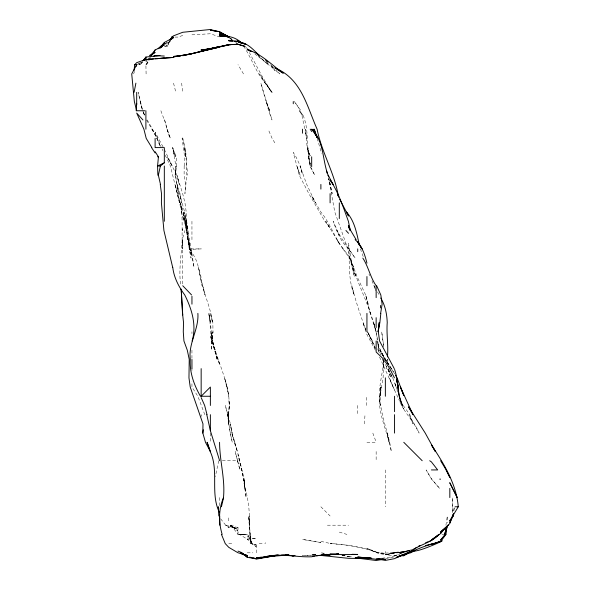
<?xml version="1.0" encoding="UTF-8"?>
<svg xmlns="http://www.w3.org/2000/svg" width="590" height="590" viewBox="0 0 590 590"><rect width="100%" height="100%" fill="white"/><g stroke="black" fill="none" stroke-linecap="round" stroke-linejoin="round"><path stroke-width="0.44" stroke-dasharray="2.95 2.21" d="M366.692 405.47L366.707 396.259M383.965 359.421L383.08 377.843L379.982 396.259L381.199 387.047C376.988 409.158 388.441 429.977 391.332 451.52L387.092 433.097L389.142 442.308C385.277 427.086 378.426 412.322 379.385 396.259L380.255 405.47C377.217 390.27 382.512 375.321 383.913 360.261L383.065 368.632L384.031 359.421M364.406 423.886L365.004 414.682M256.414 552.823L256.414 546.746L251.473 543.619L249.998 534.407L248.545 515.985L251.156 543.619L249.998 534.407L249.164 515.985L249.275 525.196L249.496 515.985L248.781 506.781L247.417 497.569L243.382 479.146L244.953 488.358L244.054 479.146L244.798 488.358L244.297 479.146L237.999 454.654L243.582 479.146L246.111 497.569C243.936 478.851 240.573 460.141 234.378 442.308L237.409 451.52L232.143 433.097L230.152 423.886L232.077 433.097L230.41 423.886L225.328 405.47L228.787 419.276L227.526 414.682L228.787 421.319L228.205 414.682L228.787 422.374C227.467 414.858 230.299 407.395 228.787 399.917C230.306 407.904 227.275 415.854 228.787 423.886L227.563 414.682L230.211 433.097L232.261 442.308L228.514 423.886L228.389 414.682L229.385 405.47L228.787 396.001C225.992 376.914 217.201 359.598 212.555 340.998L215.188 350.209C210.394 338.365 211.899 325.503 208.624 313.371L210.372 322.582L208.985 313.371C210.696 322.546 209.612 332 212.422 340.998L211.072 331.794L212.061 340.998L212.975 331.794L212.865 322.582L210.372 313.371L212.503 322.582C211.146 309.883 205.563 298.156 202.695 285.744L204.855 294.956C203.646 285.508 199.155 276.894 198.646 267.322L200.925 276.533L202.127 285.744C199.221 274.579 199.391 262.417 191.949 252.896C186.794 239.975 186.197 225.638 183.328 212.068L189.973 248.906L188.571 239.695L189.279 248.906L188.689 239.695L189.191 248.906L191.057 258.11C187.922 242.844 189.626 226.921 183.992 212.068L188.313 230.483M386.915 361.935L387.21 359.421L387.549 362.769M386.959 361.935L387.269 359.421M453.843 510.962L454.359 506.781L453.386 512.636M445.929 525.196L447.309 515.985L447.714 522.681M218.713 460.731L215.343 476.639M182.745 237.844L184.935 230.483M146.099 73.92L145.9 64.708L146.571 64.708L148.37 58.845M133.635 73.92L134.468 71.405M228.787 413.693L228.382 414.682L228.514 423.886M164.322 46.285L167.236 46.285L169.868 40.916M167.236 46.285L170.267 40.916M146.571 64.708L151.328 56.264M145.9 64.708L150.295 57.798M169.352 41.33L165.761 46.285L170.761 40.371M142.529 61.972L140.273 64.708L142.323 61.92L138.834 64.708L141.961 64.708M147.072 60.254L145.9 61.448L147.434 60.453M147.662 59.664L150 57.282M138.834 64.708L140.767 62.842M165.03 44.11L167.862 41.765M165.03 44.147L169.986 40.319M138.997 63.329L136.696 64.708L140.531 62.547M394.562 555.824L402.749 552.823L394.562 555.824L385.358 554.674L393.913 552.823L403.774 552.823M182.745 35.437L178.165 37.082L173.534 37.082M409.637 550.308L403.774 551.901L409.637 550.337M412.145 549.644L403.774 551.591L409.637 550.831L394.562 552.505L385.358 554.873L394.562 552.823L403.774 551.849L385.358 554.659L394.562 552.889L406.281 551.93L394.562 552.535L403.774 552.137C394.769 551.451 385.956 554.202 376.951 552.823L385.358 553.391L376.147 552.218L366.936 548.973L348.513 545.293L330.098 543.449L320.886 541.332M393.913 552.823C384.673 556.931 375.196 552.365 366.936 548.191L378.109 552.823C362.791 546.9 346.382 544.747 330.098 543.449L331.528 543.619M385.358 558.988L394.562 557.056M382.01 558.31L394.562 556.473M247.21 539.179L256.414 538.257L247.21 539.179L239.584 534.407L247.21 534.828L247.21 537.143M191.949 34.825L210.372 33.763L219.576 36.897M220.682 518.831L225.675 525.196L228.787 527.652L237.999 527.394L237.999 534.407L244.747 534.407M376.147 558.273L385.358 558.133M366.936 442.308L376.147 442.308M222.342 460.731L237.999 460.731M233.316 525.196L228.787 525.196L228.787 527.652M327.406 525.196L348.513 525.196M237.999 527.394L228.787 526.066L237.999 529.547L230.262 525.196L237.999 531.118L231.192 525.196L237.969 534.407L247.21 534.407M441.991 534.407L444.182 534.407M228.787 543.619L232.733 543.619M250.337 543.619L252.1 543.619L256.414 546.746M259.157 543.619L264.431 543.619M247.21 552.823L252.904 552.823M394.562 555.743L396.406 555.743M315.362 554.777L302.464 555.699L315.362 554.91L311.675 554.851L315.864 555.116M247.21 534.828L239.422 534.407L237.999 532.033M350.187 556.99L342.657 555.323L344.331 555.566M348.513 556.237L351.861 556.886M341.817 555.271L348.513 556.621L342.657 555.301M256.414 545.986L256.414 545.013L251.045 543.619L247.21 538.862M339.309 532.121L346.891 534.407M225.675 525.196L228.787 526.162L225.837 525.196M256.414 545.013L251.93 543.619L247.822 534.407L251.473 543.619L249.673 534.407L252.1 543.619M254.88 53.897L274.837 69.753M229.495 37.804L232.335 39.958M235.875 42.657L237.999 44.279M232.335 39.847L228.787 37.082L231.42 39.567M235.875 42.613L237.291 43.726M275.537 70.35L279.726 73.92L276.061 70.077M257.978 55.497L268.48 64.708L258.619 56.087M272.433 66.456L274.239 68.211M320.886 506.781L330.098 515.985M230.712 38.321L231.929 39.567M403.213 405.47L409.888 414.682L412.985 423.886L409.025 414.682L419.114 433.097C415.154 422.772 406.458 415.426 401.864 405.47L403.774 409.04L401.576 405.47M343.004 248.906C334.552 237.291 330.142 223.227 320.931 212.068L311.675 196.035L315.407 202.857L306.734 184.434L300.045 166.019L302.464 174.19L300.317 166.019L295.951 156.807L293.26 152.449L296.866 166.019L300.096 175.223L296.954 166.019L299.248 175.223L308.88 193.645L324.839 221.272L330.098 228.227L325.776 221.272L339.309 243.596L350.283 258.11L357.038 276.533L365.638 294.956L370.277 313.371L376.147 331.794L373.684 322.582L376.044 331.794L377.253 340.142M245.204 46.285L246.709 48.225M272.226 92.335L265.249 83.131C255.787 72.105 251.628 58.13 243.677 46.285M270.611 64.708L274.837 70.498L270.626 64.708M342.945 248.906L349.553 258.11L353.499 267.322L349.663 258.11L355.858 276.533L352.709 267.322C362.076 294.624 377.017 320.842 378.706 350.209L377.379 340.998M300.399 110.05L294.388 101.546L300.192 110.05M394.562 373.618C388.117 363.396 380.587 353.58 377.113 341.839M391.354 368.632L385.358 359.251L380.439 350.209L376.804 340.998M265.249 83.131L259.659 73.92L265.625 83.706L271.975 92.335L265.625 83.131L271.548 92.335L260.795 73.92L249.378 52.554M391.812 369.362L394.562 373.758M385.358 364.487L392.475 377.843L387.851 368.632L390.639 377.843L388.139 368.632M274.837 142.832L272.108 138.385L268.133 129.173M146.497 119.969L155.111 134.719L160.841 147.596M243.508 73.92L237.999 64.708M147.22 119.969L155.111 133.709L160.517 146.763M377.489 291.873L379.274 294.956M382.423 359.421L384.097 362.319M375.388 350.209L366.936 334.537L362.931 322.582L365.874 330.12M163.032 146.829L155.111 132.175L161.041 146.763M386.207 361.102L379.621 350.209L383.913 357.887M375.292 288.038L374.016 285.744L376.147 291.276M377.652 348.852L380.816 354.819M383.648 360.195L384.503 361.751M165.2 155.2L170.399 166.019L181.764 212.068L180.511 202.857L181.499 212.068L184.198 221.272L182.745 216.375C187.34 229.178 186.86 243.132 191.949 255.772L190.504 248.906L194.051 267.322L189.633 239.695L185.194 221.272C188.712 231.848 186.034 243.854 191.949 253.693L189.611 248.906M152.087 129.173L156.925 138.385M372.482 340.998L367.931 332.561L375.41 347.503M379.518 357.031L399.651 401.281M382.718 359.421L384.223 362.312L383.094 360.143M367.526 331.794L375.417 348.535M388.205 368.632L392.733 377.843L395.942 386.28M162.103 149.093L162.84 150.597M367.607 331.794L375.542 349.376M378.101 350.209L379.54 353.277M393.102 387.047L389.334 377.843L394.562 390.189M164.322 149.344L172.236 166.019L167.14 156.807L176.956 175.223L179.264 184.434L176.919 175.223L182.671 193.645L184.965 202.857L186.219 212.068L186.757 221.272L186.506 230.483L186.61 221.272L187.716 239.695M400.035 402.122L401.193 404.629M142.802 110.758L144.521 114.556M143.222 112.284L144.557 115.345M365.822 330.12C360.586 315.569 355.512 300.775 351.846 285.744L354.192 294.956C347.584 278.31 350.01 260.411 348.513 243.132L352.274 267.322L354.347 276.533L347.886 248.906L334.803 212.068L328.63 178.578L332.192 193.645L329.522 181.064M371.958 280.722L375.255 288.908M368.971 274.07L369.65 275.714M143.436 112.454L144.491 115.006M303.098 115.352C309.691 130.847 305.502 148.518 310.48 164.345M204.804 414.682L197.864 396.259L191.949 387.047L191.949 381.524M143.37 112.358L144.631 115.566M160.878 110.758L164.322 119.969M167.029 129.173L170.473 138.385L166.985 129.173L164.322 118.944L169.795 138.385M372.828 433.097L376.147 442.094M360.401 248.906L363.462 257.277M237.527 460.731L239.96 469.935L235.152 451.52L237.999 462.14M201.161 414.682L201.684 416.356M317.177 138.385L321.58 153.363M186.352 221.272L184.611 212.068L179.692 193.645L181.314 202.857L180.024 193.645L176.845 184.434L175.51 175.223L175.864 166.019L172.737 147.596L175.532 156.807L173.534 150.347L176.329 156.807L176.712 166.019L175.09 175.223L176.1 166.019L175.51 175.223L178.571 193.645L177.384 184.434L177.988 193.645L180.127 202.857L182.745 210.873L180.688 202.857C183.225 218.175 181.359 233.596 182.539 248.906L182.229 239.695C181.44 255.02 178.416 270.427 180.813 285.744M140.125 101.546L142.33 109.917L138.134 92.335L142.559 109.917M368.271 304.16L365.638 294.956L370.277 313.371M396.244 387.047L396.701 388.722M396.93 389.562L397.623 392.07M302.021 115.728L306.653 138.385L305.391 129.173L307.198 147.596L310.524 156.807L307.235 147.596L309.042 156.807L307.869 147.596L309.831 166.019L314.787 175.223L310.126 166.019L308.533 156.807L310.937 166.019M173.534 83.175L175.857 92.335M172.737 147.596L174.478 156.807M328.829 178.578L330.098 184.434L329.427 181.086M387.401 433.097L389.142 442.308M182.745 137.787L182.834 138.385C186.02 150.509 186.175 162.899 187.782 175.223M181.624 83.131L182.745 92.335M383.817 346.861L381.678 331.794L383.825 346.861M380.543 308.349L380.299 304.16L380.432 307.847M452.552 512.636L452.272 497.569L452.707 512.304M385.358 469.935L385.358 506.781M385.358 551.436L385.358 552.823M376.147 451.52L376.147 460.731M357.724 405.47L357.724 414.682M265.625 542.645L265.625 543.619M228.787 517.902L228.787 522.408M219.576 497.569L219.576 505.652M210.372 433.097L210.372 442.308M191.949 221.272L191.949 239.695M191.949 331.794L191.949 333.63M191.949 350.209L191.949 358.499M191.949 368.632L191.949 370.476M182.745 239.695L182.745 284.822M184.169 166.019L184.117 175.223L185.577 184.434L184.928 193.645C186.897 175.171 188.844 156.188 182.111 138.385L184.618 156.807L184.169 166.019M211.832 340.998L211.685 350.209L211.633 340.998L212.975 331.794L211.832 340.998M380.616 387.047L380.085 396.259L380.616 387.047M386.428 366.117L386.14 368.632L386.443 366.117M182.745 228.551L182.458 230.483L182.745 228.551M201.161 248.906L191.949 249.282L190.821 248.906L201.161 248.906M315.864 554.984L311.675 554.615L315.864 554.991M324.235 553.324L320.886 552.823L324.235 553.346M320.886 542.549L302.464 539.415L320.886 542.549M268.487 63.086L266.341 61.463L268.472 63.086M439.579 488.358L431.408 478.933L426.12 469.935L431.408 478.741L439.579 488.358M348.513 248.759C340.401 241.421 336.831 231.228 333.188 221.272L339.309 235.366L336.897 230.483L342.547 239.695L355.187 258.11L348.513 248.759M391.384 368.632L384.887 359.421L380.366 350.209L385.358 359.421L391.384 368.632M339.309 243.589L337.008 239.695L339.309 243.596M219.576 364.259L214.531 350.209L210.372 335.415L211.707 340.998L219.576 364.259M269.704 110.758L265.625 99.99L260.861 83.131L272.005 119.969L268.612 110.758L266.267 101.546L269.704 110.758M395.964 386.317L394.562 382.659L395.942 386.317M234.643 442.308L231.693 433.097L234.584 442.308M185.584 221.272L182.885 212.068L185.253 221.272L186.757 230.483L185.584 221.272M227.032 387.047L224.598 377.843L228.787 396.259L227.032 387.047M179.662 202.857L175.097 184.434L179.662 202.857M217.054 359.421L214.679 350.209L217.054 359.421M185.754 156.807L184.626 147.596L185.754 156.807"/><path stroke-width="0.89" d="M136.681 104.961L136.696 92.335M219.251 512.091C210.158 493.107 219.067 470.901 210.372 451.925L207.083 442.308L210.372 451.52L205.482 442.308L202.849 433.097L202.975 423.886L190.223 387.047L188.962 377.843L189.235 359.421L187.303 350.209L183.933 340.998L183.284 331.794L183.534 322.582L182.517 313.371L181.174 289.093L182.745 315.001M197.879 313.371C199.029 329.25 188.188 343.343 190.282 359.421C189.493 372.452 194.029 385.123 200.467 396.259M376.147 317.685L376.147 327.553M445.214 534.407L445.31 532.733M136.172 110.758L136.696 103.309M387.46 356.906C388.53 345.497 386.325 334.043 387.232 322.582C386.922 314.02 385.204 305.458 380.771 298.024M155.111 151.704L158.437 156.807L157.582 166.019L157.847 175.223M380.83 313.371L379.872 322.582L378.079 331.794L379.215 322.582L378.315 331.794L379.577 340.998L394.26 368.632M134.026 70.571L134.712 64.708L136.696 62.651L145.9 59.494L173.534 57.429L156.785 58.698M449.823 520.778L453.231 515.985L453.533 513.477L449.823 523.5L440.612 533.183L442.286 531M202.849 433.097L203.277 429.749M380.631 313.371L382.121 304.16L380.823 294.956L376.649 285.744M192.133 340.998C196.765 325.23 191.853 309.138 184.744 294.956C178.77 286.777 173.895 277.521 172.767 267.322M447.05 526.037L445.539 534.407L440.612 540.049L444.639 535.108M134.1 92.335L135.892 83.131M155.111 138.385L155.111 147.596L164.322 147.596L164.322 162.803L160.377 166.019L158.371 175.223L160.487 184.434M221.42 506.781L223.595 497.569M445.841 529.798L445.944 534.407L444.609 534.407L446.497 527.711M453.636 513.477L449.823 522.393L452.707 515.985L458.275 506.781C456.38 483.844 443.805 463.637 431.408 444.882L435.361 451.52L425.25 433.097L408.627 406.96M136.135 66.382L136.696 64.708L134.712 64.708M444.609 534.407L447.869 525.196M154.064 52.34L155.111 49.973L162.656 46.285L159.912 48.299M170.245 40.15L171.749 37.082L173.534 35.82L182.745 32.273L210.372 29.5L217.902 31.572M136.696 64.708L131.725 73.92L134.35 101.546L136.659 110.758M171.13 39.383L172.428 37.082L171.749 37.082M449.823 520.557L453.231 515.985M170.377 39.913L172.428 37.082M143.348 60.519L145.9 57.031L159.971 55.497L155.922 55.74M443.68 529.378L440.612 533.559L431.408 539.968L439.071 534.407C432.005 542.122 421.555 544.223 412.985 549.666L416.82 547.336M445.944 534.407L440.612 541.664L425.545 545.558M161.49 46.285L164.322 43.055L161.335 46.285L164.322 43.63L161.122 46.285L164.322 42.465L173.534 37.583L171.41 39.22M151.188 54.877L155.111 49.973M158.157 48.741L160.598 46.285L164.322 44.98L161.122 46.285M210.372 396.259L201.161 396.259L210.372 387.047L210.372 405.47M142.691 60.977L145.9 57.864L143.65 60.6L145.9 59.199L145.9 57.031M169.986 40.009L173.534 37.082M439.071 534.407L431.408 540.536L429.763 541.155M144.491 60.305L145.9 59.199M152.117 54.472L155.111 52.414L149.403 55.497L151.763 55.497M418.354 546.399L419.896 545.47M400.086 555.75L403.774 555.75L408.177 553.243M144.366 60.386L145.9 59.524L153.437 58.934M396.237 557.675L403.774 554.725L397.077 556.812C409.799 553.339 421.245 546.333 434.225 543.619C459.389 533.471 417.683 553.383 412.985 550.861L414.659 550.234M153.577 56.257L155.111 55.785M164.322 162.803L157.582 166.019L160.377 166.019M403.774 554.777L412.985 550.02L403.774 554.6L403.774 555.75M396.237 557.587L403.774 554.239L394.562 558.649L385.358 560.419L377.821 559.084M415.493 550.337L410.581 552.823L403.774 554.637L408.059 553.125M425.67 542.689L428.126 541.768M434.284 543.619L440.612 541.443M220.247 46.912L221.589 46.499M185.813 55.091L219.576 47.008L201.161 51.271M219.576 47.119L191.949 53.683L173.534 56.913L191.949 53.675L221.493 46.285L201.161 50.526L228.787 44.663L237.999 44.257L244.666 46.285L237.999 44.316L232.976 44.552M222.26 46.285L228.787 44.663L222.01 46.285L231.302 44.634M431.408 544.246L434.225 543.619M276.511 555.47L256.414 559.099L249.718 557.314M191.949 53.683L182.745 55.46L173.534 56.441L180.23 55.925M182.745 55.733L184.058 55.497M271.489 556.082L256.414 558.627L247.21 557.38L244.002 554.534M273.163 555.795L276.681 555.47M338.468 554.158L320.886 555.308L323.401 554.888M325.075 554.615L326.749 554.342M381.17 559.674L376.147 560.5L355.209 557.867L366.936 558.516L357.724 558.029M320.886 555.308L334.287 554.364M336.794 553.966L338.468 553.7M273.163 555.522L265.625 556.65C280.98 553.022 296.254 557.425 311.675 556.776C326.889 553.273 342.311 554.858 357.724 554.43L352.201 554.305M378.655 558.973L376.147 559.291L385.358 559.468L379.495 559.04M275.678 555.168L278.185 554.858M312.516 556.23L314.19 556.046M316.697 555.765L319.212 555.492M261.444 557.284L256.414 557.69L284.048 555.33L295.096 555.669M263.118 557.152L274.837 555.743L256.414 558.627L253.066 557.911M281.541 555.19L288.65 555.101M164.322 58.211L155.111 58.653L164.322 58.226M359.568 557.779L357.724 557.852L366.936 557.845L357.724 557.004L376.147 559.246L385.358 559.401L378.655 559.047M364.17 557.587L366.936 557.469M274.837 555.559L276.681 555.492M281.283 555.301L288.65 555.175M366.936 558.516L348.513 558.324L320.886 555.441M136.696 110.758L144.86 110.758M157.486 156.807L158.437 156.807M431.408 469.935L437.669 469.935L431.408 461.896L429.712 460.731M439.705 479.146L440.612 479.146M455.067 506.781L458.275 506.781M219.716 515.985L219.782 525.196M322.73 554.91L330.098 555.101M330.098 553.789L338.387 554.047M155.111 55.681L164.322 56.043M371.125 558.022L367.769 557.852L371.125 558.096M222.091 36.27L219.576 36.123C227.224 35.599 235.734 36.934 241.177 42.834M225.439 36.469L228.787 36.669L219.576 32.118L228.787 37.082L219.576 31.587L210.372 30.12L217.068 31.513M285.722 554.895L289.07 555.101M285.722 554.925L289.07 555.197M230.461 40.976L228.787 40.799L237.999 41.13L241.067 42.797M234.65 41.425L236.325 41.602M356.05 557.904L357.724 558.162M232.976 40.983L228.787 40.319L232.143 40.961M234.65 41.248L237.165 41.647M224.606 36.233L219.576 35.216L228.787 36.669L219.576 33.062L229.503 37.082M226.28 36.573L227.954 36.912M249.718 557.189L251.392 557.55M227.954 36.823L219.576 34.257L227.637 36.823M237.999 551.097L242.269 552.823M240.956 553.162L247.21 555.832L240.528 553.162L247.21 555.492L237.999 552.771L228.787 547.358L225.255 543.619L221.457 534.407M240.956 553.206L247.21 556.282L242.025 553.597M251.045 51.536L247.21 49.604C261.333 53.771 271.747 64.848 283.34 73.352M241.067 42.878L237.999 41.248L246.369 44.589L237.999 41.838C247.011 42.502 252.756 48.992 258.634 54.981M251.812 51.618L247.21 49L251.045 51.448M242.025 553.693L247.21 556.717L245.742 555.603M282.514 72.909L274.837 67.865C301.379 78.61 306.748 105.839 317.103 129.173C321.675 152.663 334.877 173.342 338.483 197.112M258.885 54.995L256.414 52.967L258.634 54.995M241.273 43.048L237.999 40.341L240.794 42.723M265.625 60.121L267.499 61.839M355.121 239.695C362.009 245.624 364.841 254.585 366.936 263.14M383.847 359.421L376.147 352.009L376.147 340.998M403.774 442.308L422.197 460.731M182.745 285.744L191.573 294.956M345.939 230.483L348.513 233.301M142.95 119.969L136.696 113.059L143.901 129.173L146.217 138.385L151.837 147.596M299.469 110.758L302.464 115.102M151.527 147.596L155.111 152.935M357.724 242.188L362.046 248.906L357.724 241.753M356.146 239.695L348.513 226.803L350.305 230.483L348.388 221.272C343.203 207.164 338.564 192.443 330.098 179.898L333.084 184.434L328.151 175.223L328.637 176.816M385.358 361.744L389.725 368.632L394.437 377.843M310.2 129.173L311.675 131.518M440.612 460.731L446.165 469.935L449.823 477.317L446.158 469.935M395.389 375.026L397.048 377.843L403.774 395.403L400.389 387.047L412.985 414.682L408.546 407.004M362.835 258.11C368.492 266.776 370.218 277.226 376.147 285.744L376.147 297.648M315.731 135.036L313.061 129.173L318.084 138.385L311.675 129.173C324.743 142.006 322.029 161.085 328.741 176.816M339.641 199.162L348.513 215.999L346.522 212.068C354.856 221.294 356.832 233.839 359.45 245.558M201.161 397.579L204.664 405.47L207.016 414.682M219.635 460.731L210.372 430.693L206.795 414.682M338.712 196.831L337.517 193.645L337.967 195.379M399.179 396.259L402.402 405.47C397.092 394.031 398.685 381.088 394.562 369.362M326.572 171.041L327.325 173.549M172.664 267.322L163.909 230.483L161.409 202.857L161.505 193.645L160.244 184.434M218.676 508.514L218.315 506.781L218.824 515.985M222.179 534.407C218.425 522.202 218.566 509.45 223.485 497.569C225.306 478.896 219.591 460.842 219.576 442.308M398.331 391.236L397.321 384.54M398.611 392.911L399.032 395.425M396.731 379.518L397.122 382.866M449.823 488.358L449.823 497.569M394.562 396.259L394.562 411.65M394.562 414.682L394.562 433.097M385.358 377.843L385.358 396.259M366.936 276.533L366.936 285.744M366.936 313.371L366.936 331.794M357.724 248.906L357.724 251.657M339.309 202.857L339.309 218.558M330.098 193.645L330.098 202.857M320.886 184.434L320.886 189.102M311.675 156.807L311.675 166.741M302.464 129.173L302.464 133.215M293.26 101.546L293.26 103.759M247.21 556.643L247.21 557.38M210.372 414.682L210.372 430.693M201.161 368.632L201.161 396.259M191.949 296.276L191.949 304.16M191.949 359.421L191.949 368.632M164.322 166.019L164.322 221.272M145.9 110.758L145.9 129.173M448.26 525.196L440.612 531.951L448.348 525.196M219.576 46.61L210.372 48.8L201.161 49.944L210.372 48.8L219.576 46.61M412.985 551.429L410.47 551.621L412.985 551.429M293.26 555.942L290.745 555.448L293.26 555.964M457.206 497.569L449.823 482.827L457.206 497.569M350.305 230.483L348.513 225.557L350.283 230.483M316.97 137.551L314.19 129.173L316.911 137.551M398.198 387.047L396.827 379.518L398.198 387.047"/></g></svg>
